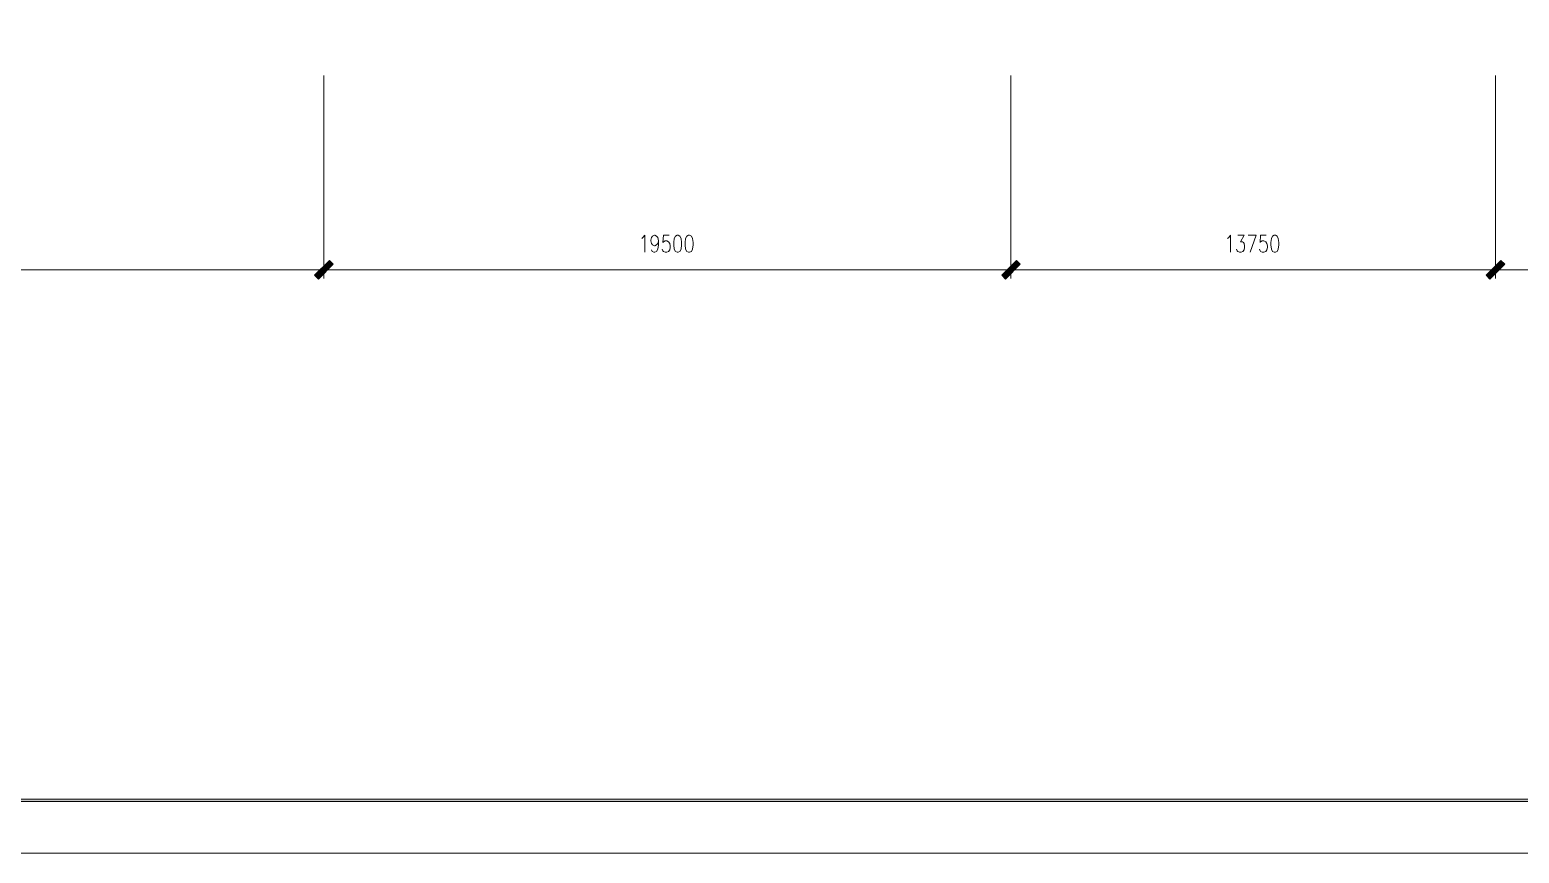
# Model space of a CAD drawing. Header units: millimetres. Extents: x 568 to 57335, y 85 to 28579.
# Drawn here: x 56451.5 to 56874.2, y 27688 to 27921.7 of the extents above; entities that cross this region are included whole.
import ezdxf

# ---------------------------------------------------------------- set-up
doc = ezdxf.new("R2010")
doc.units = ezdxf.units.MM

msp = doc.modelspace()

# ---------------------------------------------------------------- hatches: boundary and pattern name
h = msp.add_hatch(color=0)
h.dxf.hatch_style = 2
h.paths.add_polyline_path([(56536.56, 27856.2), (56537.63, 27855.13), (56533.42, 27850.93), (56532.36, 27851.99)])
h = msp.add_hatch(color=0)
h.dxf.hatch_style = 2
h.paths.add_polyline_path([(56533.42, 27850.93), (56532.36, 27851.99), (56536.56, 27856.2), (56537.63, 27855.13)])
h = msp.add_hatch(color=0)
h.dxf.hatch_style = 2
h.paths.add_polyline_path([(56731.52, 27856.2), (56732.59, 27855.13), (56728.38, 27850.93), (56727.32, 27851.99)])
h = msp.add_hatch(color=0)
h.dxf.hatch_style = 2
h.paths.add_polyline_path([(56728.38, 27850.93), (56727.32, 27851.99), (56731.52, 27856.2), (56732.59, 27855.13)])
h = msp.add_hatch(color=0)
h.dxf.hatch_style = 2
h.paths.add_polyline_path([(56868.99, 27856.2), (56870.06, 27855.13), (56865.85, 27850.93), (56864.8, 27851.99)])
h = msp.add_hatch(color=0)
h.dxf.hatch_style = 2
h.paths.add_polyline_path([(56865.85, 27850.93), (56864.8, 27851.99), (56868.99, 27856.2), (56870.06, 27855.13)])
h = msp.add_hatch(color=0)
h.dxf.hatch_style = 2
h.paths.add_polyline_path([(56111.13, 27702.65), (56111.83, 27703.35), (57319.87, 27703.35), (57320.57, 27702.65)])

# ---------------------------------------------------------------- linework, layer by layer
at = {"color": 0, "lineweight": 0}
for points in [[(56073.99, 27688), (56073.99, 28578.81), (57335.22, 28578.81), (57335.22, 27688)], [(56635.22, 27863.37), (56634.74, 27863.14), (56634.41, 27862.45), (56634.25, 27861.29), (56634.25, 27860.6), (56634.41, 27859.45), (56634.74, 27858.76), (56635.22, 27858.52), (56635.54, 27858.52), (56636.03, 27858.76), (56636.35, 27859.45), (56636.51, 27860.6), (56636.51, 27861.29), (56636.35, 27862.45), (56636.03, 27863.14), (56635.54, 27863.37)], [(56638.45, 27863.37), (56637.97, 27863.14), (56637.64, 27862.45), (56637.48, 27861.29), (56637.48, 27860.6), (56637.64, 27859.45), (56637.97, 27858.76), (56638.45, 27858.52), (56638.77, 27858.52), (56639.26, 27858.76), (56639.58, 27859.45), (56639.74, 27860.6), (56639.74, 27861.29), (56639.58, 27862.45), (56639.26, 27863.14), (56638.77, 27863.37)], [(56804.66, 27863.37), (56804.18, 27863.14), (56803.86, 27862.45), (56803.7, 27861.29), (56803.7, 27860.6), (56803.86, 27859.45), (56804.18, 27858.76), (56804.66, 27858.52), (56804.99, 27858.52), (56805.47, 27858.76), (56805.8, 27859.45), (56805.95, 27860.6), (56805.95, 27861.29), (56805.8, 27862.45), (56805.47, 27863.14), (56804.99, 27863.37)], [(56536.56, 27856.2), (56537.63, 27855.13), (56533.42, 27850.93), (56532.36, 27851.99)], [(56533.42, 27850.93), (56532.36, 27851.99), (56536.56, 27856.2), (56537.63, 27855.13)], [(56731.52, 27856.2), (56732.59, 27855.13), (56728.38, 27850.93), (56727.32, 27851.99)], [(56728.38, 27850.93), (56727.32, 27851.99), (56731.52, 27856.2), (56732.59, 27855.13)], [(56868.99, 27856.2), (56870.06, 27855.13), (56865.85, 27850.93), (56864.8, 27851.99)], [(56865.85, 27850.93), (56864.8, 27851.99), (56868.99, 27856.2), (56870.06, 27855.13)], [(56111.13, 27702.65), (56111.83, 27703.35), (57319.87, 27703.35), (57320.57, 27702.65)]]:
    msp.add_lwpolyline(points, close=True, dxfattribs=at)
for points in [[(56535, 27908.64), (56535, 27851.06)], [(56535, 27908.64), (56535, 27851.06)], [(56729.95, 27908.64), (56729.95, 27851.06)], [(56729.95, 27908.64), (56729.95, 27851.06)], [(56867.43, 27908.64), (56867.43, 27851.06)], [(56867.43, 27908.64), (56867.43, 27851.06)], [(56625.2, 27862.45), (56625.53, 27862.68), (56626.02, 27863.37), (56626.02, 27858.52)], [(56629.89, 27861.75), (56629.73, 27861.06), (56629.4, 27860.6), (56628.92, 27860.37), (56628.76, 27860.37), (56628.27, 27860.6), (56627.95, 27861.06), (56627.79, 27861.75), (56627.79, 27861.98), (56627.95, 27862.68), (56628.27, 27863.14), (56628.76, 27863.37), (56628.92, 27863.37), (56629.4, 27863.14), (56629.73, 27862.68), (56629.89, 27861.75), (56629.89, 27860.6), (56629.73, 27859.45), (56629.4, 27858.76), (56628.92, 27858.52), (56628.6, 27858.52), (56628.11, 27858.76), (56627.95, 27859.21)], [(56632.96, 27863.37), (56631.34, 27863.37), (56631.18, 27861.29), (56631.34, 27861.52), (56631.83, 27861.75), (56632.31, 27861.75), (56632.8, 27861.52), (56633.12, 27861.06), (56633.28, 27860.37), (56633.28, 27859.91), (56633.12, 27859.21), (56632.8, 27858.76), (56632.31, 27858.52), (56631.83, 27858.52), (56631.34, 27858.76), (56631.18, 27858.98), (56631.02, 27859.45)], [(56791.42, 27862.45), (56791.74, 27862.68), (56792.23, 27863.37), (56792.23, 27858.52)], [(56794.33, 27863.37), (56796.1, 27863.37), (56795.14, 27861.52), (56795.62, 27861.52), (56795.94, 27861.29), (56796.1, 27861.06), (56796.27, 27860.37), (56796.27, 27859.91), (56796.1, 27859.21), (56795.78, 27858.76), (56795.3, 27858.52), (56794.81, 27858.52), (56794.33, 27858.76), (56794.16, 27858.98), (56794, 27859.45)], [(56797.23, 27863.37), (56799.5, 27863.37), (56797.88, 27858.52)], [(56802.4, 27863.37), (56800.79, 27863.37), (56800.63, 27861.29), (56800.79, 27861.52), (56801.27, 27861.75), (56801.75, 27861.75), (56802.24, 27861.52), (56802.57, 27861.06), (56802.73, 27860.37), (56802.73, 27859.91), (56802.57, 27859.21), (56802.24, 27858.76), (56801.75, 27858.52), (56801.27, 27858.52), (56800.79, 27858.76), (56800.63, 27858.98), (56800.46, 27859.45)], [(56534.97, 27853.56), (56340.07, 27853.56)], [(56539.5, 27853.56), (56530.49, 27853.56)], [(56530.49, 27853.56), (56539.5, 27853.56)], [(56729.93, 27853.56), (56535.03, 27853.56)], [(56734.45, 27853.56), (56725.45, 27853.56)], [(56725.45, 27853.56), (56734.45, 27853.56)], [(56867.4, 27853.56), (56729.98, 27853.56)], [(56871.92, 27853.56), (56862.92, 27853.56)], [(56862.92, 27853.56), (56871.92, 27853.56)], [(56897.39, 27853.56), (56867.46, 27853.56)]]:
    msp.add_lwpolyline(points, dxfattribs=at)

doc.saveas('drawing.dxf')
